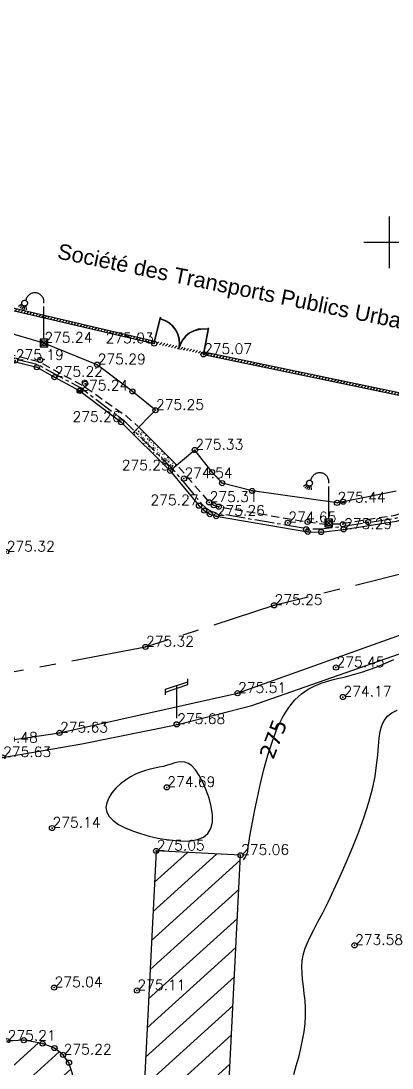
# Model space of a CAD drawing. Header units: millimetres. Extents: x 524954 to 526204, y 9523489 to 9524010.
# Drawn here: x 525464.2 to 525500.2, y 9523619.9 to 9523721.5 of the extents above; entities that cross this region are included whole.
import ezdxf
from ezdxf.enums import TextEntityAlignment as Align

# ---------------------------------------------------------------- set-up
doc = ezdxf.new("R2010")
doc.units = ezdxf.units.MM
doc.header["$PDMODE"] = 32
doc.header["$PDSIZE"] = 0.5
doc.linetypes.add('AXES2', pattern=[28.575, 19.05, -3.175, 3.175, -3.175])
doc.linetypes.add('CACHE2', pattern=[4.7625, 3.175, -1.5875])
for name, color, linetype in [('Axe_Route_Existante', 1, 'AXES2'), ('Bati', 6, 'Continuous'), ('Bati_H', 1, 'Continuous'), ('Bord_Route_Existante', 6, 'Continuous'), ('Caniveau', 5, 'CACHE2'), ('Carroyage(2)', 7, 'Continuous'), ('Cloture', 7, 'Continuous'), ('CN_02_00', 4, 'Continuous'), ('CN_05_00', 6, 'Continuous'), ('Cotation Courbes de niveau', 7, 'Continuous'), ('Murs', 1, 'Continuous'), ('Réseau_Electrique', 1, 'CACHE2'), ('TopoAlt', 3, 'Continuous'), ('TOPOJIS', 7, 'Continuous'), ('Toponomie', 7, 'CACHE2')]:
    doc.layers.add(name, color=color, linetype=linetype)
doc.layers.add('Bord_Route_Existante_POLY3D', color=6, linetype='Continuous', plot=False)
doc.layers.add('Trottoir', color=7, linetype='Continuous', true_color=0xff6666)
doc.styles.add('Simplex 1.0', font='Simplex.shx', dxfattribs={"width": 0.99, "height": 1})
doc.styles.get("Standard").update_dxf_attribs({"font": 'arial.ttf'})
doc.styles.add('Verdana 1.0', font='verdana.ttf', dxfattribs={"width": 0.99, "height": 1})
pattern_1 = [(124.29004622, (1.014315, 0.277555), (-15.293218087377, 22.30173716473923), [0.0905085, -31.69392165]), (176.565051177, (0.2734, 1.4903), (-1.448888739435, -0.388228567652), [0.094695, -4.64872149026]), (121.927513064, (0.17885, 1.496014), (-10.8425263371845, 17.28263934204195), [0.10269, -35.95975584045]), (126.250505507, (0.631744, 0.169275), (-4.8389203171242, 6.4679865618761), [0.1297425, -28.8400693737]), (43.4429286244, (0.21172, 0.96068), (13.6084047277852, 12.96384668075138), [0.11664, -40.82539219185]), (98.6598082541, (0.22912, 0.84592), (-0.3882285676543, 1.448888739434), [0.11607, -13.4670077072]), (43.0724869359, (0.83904, 1.70824), (16.1179536390994, 15.18919255559585), [0.0726255, -25.4273745]), (84.4439547804, (1.2538, 0.40807), (0.2842030364745, 4.7348947859612), [0.07305, -12.74295561798]), (137.905242923, (1.256676, 0.479656), (-4.0624631818282, 3.57020908299136), [0.086475, -30.28621009695]), (150, (1.2926, 0.6264), (-1.44888873943, -0.38822856765), [0.0544155, -2.06690484356]), (171.250505507, (1.131025, 1.543215), (-25.89981980446587, 3.93056409362894), [0.116805, -40.85269585125]), (60, (0.9734, 1.4876), (-0.38822856765, 1.44888873943), [0.084633, -2.03668734356]), (63.3664606634, (1.04099, 1.2846), (7.0363926348268, 14.3087098890701), [0.05142, -18.0109718682]), (49.6951535312, (1.11781, 1.03094), (11.7712874207194, 14.02450685250895), [0.067575, -23.6495074512]), (143.290163192, (0.422714, 1.609965), (-7.7366977959753, 5.69152942658283), [0.06918, -36.2419753107]), (87.2553283749, (0.785944, 0.848996), (1.60119268767716, 34.5931522410971), [0.11217, -39.2610442452]), (130.346175942, (0.79134, 0.96101), (-2.2253458747472, 2.50954891121583), [0.08988, -31.4458140624]), (130.016893478, (1.06139, 0.69732), (-2.2253458747352, 2.5095489112154), [0.13194, -24.6974780358]), (56.1859251657, (1.03597, 0.65945), (1.060660171784, 1.837117307093), [0.045405, -15.89981371905]), (78.434948823, (1.0232, 0.49226), (-0.388228567653, 1.448888739434), [0.0286695, -3.32543246625]), (146.185925166, (0.63713, 0.44636), (-1.8371173070985, 1.0606601717743), [0.090855, -15.85436371905]), (174.44395478, (0.67993, 0.61705), (-4.7348947859592, 0.2842030365075), [0.073053, -12.74295261798]), (34.7988763545, (0.392334, 0.69927), (14.38486186310108, 10.06606920187948), [0.050085, -39.8059057668]), (131.565051177, (0.5082, 1.0268), (-1.837117307086, 1.060660171782), [0.0286695, -3.32543246625]), (60, (0.6443, 1.196), (-0.38822856765, 1.44888873943), [0.0362775, -2.08504284356]), (71.309932474, (0.8487, 1.12684), (0.672431604126, 3.28600604652), [0.0308685, -5.3774584132]), (146.185925166, (0.60991, 1.45669), (-1.8371173070985, 1.0606601717743), [0.045465, -15.89975371905]), (15, (0.216, 1.2225), (-0.38822856765, 1.44888873943), [0.075, -1.425]), (161.309932474, (0.03296, 0.1739), (-3.28600604652, 0.672431604126), [0.092355, -5.3159719132]), (158.130102354, (-0.01632, 0.7048), (-5.123123353604, 1.73309177592), [0.106836, -7.393164]), (51.3843518158, (-0.178414, 0.66585), (4.63086925477394, 5.8995804889095), [0.1008255, -35.3004456636]), (151.73570459, (-0.18076, 0.988105), (-29.0056483458238, 15.52167400838734), [0.099864, -34.91798859]), (40.7099537808, (-0.21255, 1.33803), (2.5095489112126, 2.2253458747396), [0.13764, -44.81233219125]), (142.405356631, (0.18647, 0.29455), (-19.53585877371486, 14.9532679362278), [0.0915, -32.0099018385]), (60, (0.2564, 0.0833), (-0.38822856765, 1.44888873943), [0.0423165, -2.07900384355]), (168.434948823, (0.15775, 0.6497), (-1.448888739433, -0.388228567656), [0.0381525, -3.31594946625]), (182.471192291, (0.30467, 0.29967), (-7.632672264823, -0.492254098855), [0.11832, -13.71099668593]), (60, (0.0374, 1.0194), (-0.38822856765, 1.44888873943), [0.1060665, -2.01525384356])]

# ---------------------------------------------------------------- blocks, each defined once
blk = doc.blocks.new('TCPOINT M')
at = {"color": 0}
blk.add_point((0, 0), dxfattribs=at)
at = {"layer": 'TopoAlt', "style": 'Simplex 1.0', "width": 0.99}
blk.add_attdef('ALT', (0.15, 0.15), '', height=1, dxfattribs=at)
blk = doc.blocks.new('l006')
at = {"color": 0, "linetype": 'Continuous'}
for p, q in [((-0.374983, 0.374983), (0.374983, -0.374983)), ((0.374983, 0.374983), (-0.374983, -0.374983))]:
    blk.add_line(p, q, dxfattribs=at)
at = {"color": 0}
for points in [[(-2.13811, 3.780655), (-2.462092, 3.556373)], [(-2.076053, 3.680811), (-2.327604, 3.38372)], [(-1.982361, 3.616916), (-2.1506, 3.266515)], [(-1.881771, 3.595557), (-1.952051, 3.211468)], [(-1.751571, 3.624204), (-1.711147, 3.227417)], [(0, 0.374983), (0, 3.874983)]]:
    blk.add_lwpolyline(points, dxfattribs=at)
at = {"color": 0, "linetype": 'Continuous'}
blk.add_lwpolyline([(-0.374983, -0.374983), (0.374983, -0.374983), (0.374983, 0.374983), (-0.374983, 0.374983)], close=True, dxfattribs=at)
at = {"color": 0}
blk.add_circle((-1.875, 3.874983), 0.279508, dxfattribs=at)
blk.add_arc((-0.875, 3.999983), 0.883883, 351.869898, 171.869898, dxfattribs=at)
blk = doc.blocks.new('e004')
at = {"color": 0}
blk.add_line((0, 3.777478), (0, 0.25), dxfattribs=at)
for points in [[(-1.096503, 3.137365), (-1.096503, 3.412949), (1.096503, 4.142007), (1.096503, 4.417591)], [(-1.096503, 2.861781), (-1.096503, 3.137365), (1.096503, 3.866423), (1.096503, 4.142007)]]:
    blk.add_lwpolyline(points, dxfattribs=at)
blk.add_circle((0, 0), 0.25, dxfattribs=at)

msp = doc.modelspace()

# ---------------------------------------------------------------- hatches: boundary and pattern name
at = {"layer": 'Bati_H'}
h = msp.add_hatch(dxfattribs=at)
h.set_pattern_fill('_U', color=256, scale=2, angle=222.0999, style=0, pattern_type=0)
h.set_pattern_definition([(222.09989299, (0, 0), (1.3408504664, -1.4839541862), [])])
h.paths.add_polyline_path([(525468.52, 9523600.62), (525468.5, 9523607.65), (525473.28, 9523607.55), (525472.81, 9523597.93), (525483.35, 9523597.39), (525483.34, 9523597.4), (525485.53, 9523640.51), (525477.33, 9523640.93), (525476.09, 9523616.72), (525469.37, 9523617.1), (525469.29, 9523618.49), (525469.19, 9523619.3), (525468.86, 9523620.38), (525468.29, 9523621.14), (525467.45, 9523621.8), (525466.29, 9523622.24), (525464.46, 9523622.56), (525462.85, 9523622.47), (525461.31, 9523621.85), (525460.27, 9523621.01), (525459.59, 9523619.81), (525458.91, 9523616.93), (525452.58, 9523617.09), (525453.4, 9523634.08), (525445.11, 9523634.57), (525444.21, 9523614.08), (525443.42, 9523601.95)])
at = {"layer": 'Caniveau', "ltscale": 0.25}
h = msp.add_hatch(dxfattribs=at)
h.set_pattern_fill('HAIE', color=256, scale=1.5, angle=15, style=0)
h.set_pattern_definition(pattern_1)
h.paths.add_polyline_path([(525475.24, 9523681.65), (525475.03, 9523681.44), (525478.7, 9523677.82), (525478.93, 9523678.02), (525478.92, 9523678.02)])
h = msp.add_hatch(dxfattribs=at)
h.set_pattern_fill('HAIE', color=256, scale=1.5, angle=15, style=0)
h.set_pattern_definition(pattern_1)
h.paths.add_polyline_path([(525475.65, 9523682.07), (525475.24, 9523681.65), (525478.93, 9523678.02), (525479.35, 9523678.37), (525479.32, 9523678.41)])
at = {"layer": 'Murs'}
h = msp.add_hatch(dxfattribs=at)
h.set_pattern_fill('_U', color=256, scale=0.25, angle=45, style=0, pattern_type=0)
h.set_pattern_definition([(45, (0, 0), (-0.1767766952966, 0.1767766952966), [])])
h.paths.add_polyline_path([(525522.55, 9523687.8), (525522.64, 9523687.56), (525524.42, 9523688.13), (525534.44, 9523697.48), (525538.88, 9523701.58), (525556.93, 9523721.97), (525565.29, 9523745.04), (525568.29, 9523770.89), (525545.43, 9523933.53), (525528.84, 9523924.18), (525528.96, 9523923.96), (525545.23, 9523933.13), (525568.03, 9523770.89), (525565.05, 9523745.09), (525556.71, 9523722.1), (525538.7, 9523701.76), (525534.27, 9523697.66), (525524.29, 9523688.35)])
edge = h.paths.add_edge_path()
edge.add_arc((525513.31, 9523684.53), 4.99, 18.2796, 21.1532)
edge.add_line((525517.96, 9523686.33), (525517.82, 9523686.29))
edge.add_arc((525522.65, 9523687.53), 4.99, 194.4849, 197.358)
edge.add_line((525517.89, 9523686.05), (525518.05, 9523686.1))
h.paths.add_polyline_path([(525458.45, 9523694.79), (525458.4, 9523694.55), (525477.14, 9523690.17), (525481.93, 9523689.12), (525509.62, 9523683.35), (525511.52, 9523684.01), (525513.29, 9523684.58), (525513.22, 9523684.82), (525511.44, 9523684.25), (525509.6, 9523683.6), (525481.98, 9523689.36), (525477.2, 9523690.42), (525458.46, 9523694.79)])
h.paths.add_polyline_path([(525447.77, 9523696.95), (525447.83, 9523697.2), (525447.73, 9523697.22), (525442.34, 9523698.12), (525447.98, 9523746.85), (525452.97, 9523788.95), (525457.06, 9523821.5), (525456.81, 9523821.54), (525452.72, 9523788.98), (525447.73, 9523746.88), (525442.06, 9523697.91), (525447.68, 9523696.97)])

# ---------------------------------------------------------------- linework, layer by layer
at = {"layer": 'Axe_Route_Existante', "ltscale": 0.5, "flags": 128}
msp.add_lwpolyline([(524973.1, 9523802.49), (525007.26, 9523792.78), (525027.54, 9523787.36), (525056.13, 9523779.76), (525082.67, 9523773.1), (525107.55, 9523770.05), (525120.68, 9523770.14), (525151.78, 9523772.65), (525176.9, 9523773.89), (525199.32, 9523771.1), (525218.34, 9523765.26), (525227.19, 9523761.53), (525233.84, 9523758.09), (525246.47, 9523751.17), (525256.51, 9523745.53), (525267.01, 9523739.69), (525277.69, 9523733.7), (525288.85, 9523727.3), (525294.63, 9523724.02), (525301.93, 9523719.97), (525310.69, 9523715.33), (525328.32, 9523705.78), (525328.32, 9523705.78), (525337.32, 9523700.69), (525351.14, 9523692.7), (525363.7, 9523685.45), (525368.8, 9523682.63), (525375.47, 9523679.11), (525390.22, 9523670.47), (525400.9, 9523665.02), (525419.62, 9523658.46), (525435.37, 9523656.05), (525454.33, 9523656.63), (525476.29, 9523660.73), (525488.78, 9523664.77), (525501.86, 9523668.01), (525521.81, 9523675.31), (525541.12, 9523687.8), (525552.62, 9523697.71), (525562.35, 9523710.18), (525568.68, 9523722.57), (525575.06, 9523738.7), (525576.99, 9523751.05), (525577.8, 9523776.07), (525576.17, 9523799.52), (525574.18, 9523815.43), (525572.05, 9523834.2), (525569.92, 9523851.04), (525567.33, 9523868.19), (525565.58, 9523885.38), (525563.69, 9523903.22), (525561.36, 9523920.7), (525558.84, 9523938.16)], dxfattribs=at)
at = {"layer": 'Bati', "flags": 128}
msp.add_lwpolyline([(525468.52, 9523600.62), (525468.5, 9523607.65), (525473.28, 9523607.55), (525472.81, 9523597.93), (525483.35, 9523597.39), (525483.34, 9523597.4), (525485.53, 9523640.51), (525477.33, 9523640.93), (525476.09, 9523616.72), (525469.37, 9523617.1), (525469.29, 9523618.49), (525469.19, 9523619.3), (525468.86, 9523620.38), (525468.29, 9523621.14), (525467.45, 9523621.8), (525466.29, 9523622.24), (525464.46, 9523622.56), (525462.85, 9523622.47)], dxfattribs=at)
at = {"layer": 'Bord_Route_Existante', "flags": 128}
for points in [[(525461.11, 9523651.4), (525467.94, 9523652.39), (525485.24, 9523656.24), (525502.43, 9523662.39), (525506.85, 9523663.71), (525511.18, 9523665.19), (525516.21, 9523667.07), (525523.71, 9523670.19), (525544.56, 9523682.5), (525557.28, 9523693.07), (525562.76, 9523698.58), (525563.47, 9523699.32), (525564.29, 9523700.02), (525565.16, 9523700.51), (525583.86, 9523708.66), (525595.97, 9523713.77), (525607.52, 9523716.56), (525607.52, 9523716.56), (525607.52, 9523716.56), (525613.85, 9523717.66)], [(525461.81, 9523688.85), (525465.73, 9523687.87), (525467.44, 9523686.91), (525469.9, 9523685.58), (525473.92, 9523682.54), (525478.7, 9523677.82), (525481.49, 9523674.44), (525482, 9523673.96), (525482.54, 9523673.62), (525483.17, 9523673.42), (525492.06, 9523671.9), (525493.35, 9523671.88), (525495.54, 9523672.14), (525500.68, 9523672.93), (525513.26, 9523676.61), (525519.6, 9523679.85), (525521.94, 9523681.12), (525530.19, 9523685.93), (525538.33, 9523691.57), (525543.68, 9523696.62), (525549.94, 9523703.91)]]:
    msp.add_lwpolyline(points, dxfattribs=at)
at = {"layer": 'Bord_Route_Existante_POLY3D'}
for points in [[(525461.11, 9523651.4, 275.48), (525467.94, 9523652.39, 275.63), (525485.24, 9523656.24, 275.51), (525502.43, 9523662.39, 275.42), (525503.35, 9523662.64, 275.42), (525506.85, 9523663.71, 275.41), (525511.18, 9523665.19, 275.45), (525516.21, 9523667.07, 275.49), (525523.71, 9523670.19, 275.53), (525544.56, 9523682.5, 275.6), (525557.28, 9523693.07, 275.67), (525562.76, 9523698.58, 275.68), (525563.47, 9523699.32, 275.68), (525564.29, 9523700.02, 275.65), (525565.16, 9523700.51, 275.68), (525583.86, 9523708.66, 275.97), (525595.97, 9523713.77, 276.16), (525596.03, 9523713.77, 276.16), (525607.52, 9523716.56, 276.31), (525613.77, 9523717.58, 276.56), (525613.85, 9523717.66, 276.56)], [(525461.81, 9523688.85, 275.18), (525465.73, 9523687.87, 275.24), (525467.44, 9523686.91, 275.22), (525469.9, 9523685.58, 275.24), (525473.92, 9523682.54, 275.26), (525478.7, 9523677.82, 275.25), (525481.49, 9523674.44, 275.27), (525482, 9523673.96, 275.27), (525482.54, 9523673.62, 275.26), (525483.17, 9523673.42, 275.26), (525492.06, 9523671.9, 275.28), (525493.35, 9523671.88, 275.27), (525495.54, 9523672.14, 275.29), (525500.68, 9523672.93, 275.24)]]:
    msp.add_polyline3d(points, dxfattribs=at)
at = {"layer": 'Caniveau', "ltscale": 0.25, "flags": 128}
for points in [[(525495.46, 9523672.73), (525500.55, 9523673.52), (525513.04, 9523677.17), (525519.32, 9523680.38), (525521.64, 9523681.64), (525529.87, 9523686.43), (525537.95, 9523692.03), (525541.19, 9523695.09)], [(525458.22, 9523690.29), (525461.93, 9523689.44), (525465.95, 9523688.43), (525467.73, 9523687.43), (525470.23, 9523686.08), (525474.37, 9523683.18), (525474.37, 9523683.18), (525475.59, 9523682.12)], [(525479.52, 9523678.18), (525482.47, 9523674.76), (525482.93, 9523674.48), (525483.41, 9523674.34), (525492.04, 9523672.86), (525493.78, 9523672.64), (525495.13, 9523672.69)]]:
    msp.add_lwpolyline(points, dxfattribs=at)
at = {"layer": 'Caniveau', "color": 4, "linetype": 'AXES2', "ltscale": 0.1, "flags": 128}
for points in [[(525495.49, 9523672.43), (525495.5, 9523672.44), (525500.61, 9523673.23), (525513.15, 9523676.89), (525519.46, 9523680.12), (525521.79, 9523681.38), (525530.03, 9523686.18), (525538.14, 9523691.8), (525541.51, 9523694.98)], [(525458.32, 9523689.88), (525461.87, 9523689.14), (525465.84, 9523688.15), (525467.59, 9523687.17), (525470.07, 9523685.83), (525474.11, 9523682.77), (525478.92, 9523678.02), (525481.71, 9523674.64), (525482.18, 9523674.2), (525482.67, 9523673.9), (525483.24, 9523673.72), (525492.09, 9523672.2), (525493.34, 9523672.18), (525495.17, 9523672.4)]]:
    msp.add_lwpolyline(points, dxfattribs=at)
at = {"layer": 'Caniveau', "linetype": 'ByBlock', "ltscale": 0.25, "flags": 128}
msp.add_lwpolyline([(525475.65, 9523682.07), (525479.32, 9523678.41), (525479.35, 9523678.37)], dxfattribs=at)
at = {"layer": 'Carroyage(2)'}
for p, q in [((525500, 9523697.5), (525500, 9523702.5)), ((525497.5, 9523700), (525502.5, 9523700))]:
    msp.add_line(p, q, dxfattribs=at)
at = {"layer": 'Cloture', "flags": 128}
for points in [[(525458.4, 9523694.55), (525477.14, 9523690.17)], [(525458.45, 9523694.79), (525458.46, 9523694.79), (525477.2, 9523690.42), (525477.2, 9523690.42)], [(525477.1, 9523690.18), (525477.74, 9523692.73)], [(525477.14, 9523690.17), (525477.78, 9523692.72)], [(525481.93, 9523689.12), (525482.42, 9523691.69)], [(525481.97, 9523689.11), (525482.46, 9523691.68)], [(525481.93, 9523689.12), (525509.62, 9523683.35), (525511.52, 9523684.01), (525513.29, 9523684.58)], [(525481.98, 9523689.36), (525481.98, 9523689.36), (525509.6, 9523683.6), (525511.44, 9523684.25), (525513.22, 9523684.82)]]:
    msp.add_lwpolyline(points, dxfattribs=at)
at = {"layer": 'Cloture'}
for centre, radius, start, end in [((525477.14, 9523690.17), 2.45, 347.5496, 75.8472), ((525477.14, 9523690.17), 2.49, 347.5496, 75.8472), ((525481.93, 9523689.12), 2.49, 79.2521, 167.5496), ((525481.93, 9523689.12), 2.45, 79.2521, 167.5496)]:
    msp.add_arc(centre, radius, start, end, dxfattribs=at)
at = {"layer": 'CN_02_00', "elevation": 274, "flags": 128}
msp.add_lwpolyline([(525490.69, 9523619.23), (525490.94, 9523620.08), (525491.18, 9523620.93), (525491.39, 9523621.76), (525491.56, 9523622.58), (525491.7, 9523623.38), (525491.8, 9523624.17), (525491.85, 9523624.93), (525491.84, 9523625.68), (525491.79, 9523626.41), (525491.72, 9523627.11), (525491.64, 9523627.79), (525491.56, 9523628.45), (525491.5, 9523629.08), (525491.48, 9523629.69), (525491.52, 9523630.27), (525491.61, 9523630.83), (525491.77, 9523631.39), (525492, 9523631.96), (525492.29, 9523632.58), (525492.64, 9523633.27), (525493.05, 9523634.05), (525493.51, 9523634.94), (525494.03, 9523635.97), (525494.6, 9523637.16), (525495.21, 9523638.47), (525495.83, 9523639.86), (525496.43, 9523641.32), (525497.01, 9523642.79), (525497.53, 9523644.25), (525497.98, 9523645.65), (525498.34, 9523646.97), (525498.59, 9523648.17), (525498.75, 9523649.26), (525498.85, 9523650.23), (525498.93, 9523651.09), (525499, 9523651.86), (525499.09, 9523652.52), (525499.24, 9523653.1), (525499.48, 9523653.59), (525499.81, 9523654), (525500.24, 9523654.34), (525500.74, 9523654.6)], dxfattribs=at)
at = {"layer": 'CN_05_00', "elevation": 275, "flags": 128}
msp.add_lwpolyline([(525485.81, 9523640.07), (525485.96, 9523640.31), (525486.1, 9523640.55), (525486.18, 9523640.71), (525486.22, 9523640.83), (525486.24, 9523640.92), (525486.25, 9523641.01), (525486.26, 9523641.12), (525486.28, 9523641.29), (525486.31, 9523641.54), (525486.36, 9523641.89), (525486.44, 9523642.38), (525486.55, 9523643.03), (525486.71, 9523643.88), (525486.91, 9523644.92), (525487.16, 9523646.13), (525487.45, 9523647.46), (525487.79, 9523648.85), (525488.18, 9523650.24), (525488.62, 9523651.59), (525489.1, 9523652.84), (525489.63, 9523653.95), (525490.21, 9523654.86), (525490.81, 9523655.6), (525491.45, 9523656.18), (525492.09, 9523656.62), (525492.73, 9523656.96), (525493.37, 9523657.21), (525493.98, 9523657.41), (525494.55, 9523657.56), (525495.09, 9523657.69), (525495.59, 9523657.81), (525496.06, 9523657.93), (525496.51, 9523658.05), (525496.96, 9523658.17), (525497.4, 9523658.31), (525497.86, 9523658.46), (525498.34, 9523658.64), (525498.85, 9523658.84), (525499.37, 9523659.06), (525499.9, 9523659.29), (525500.43, 9523659.51)], dxfattribs=at)
msp.add_lwpolyline([(525472.76, 9523644.26), (525473.15, 9523643.87), (525473.68, 9523643.5), (525474.31, 9523643.17), (525475.02, 9523642.87), (525475.81, 9523642.61), (525476.64, 9523642.38), (525477.49, 9523642.18), (525478.34, 9523642.03), (525479.17, 9523641.93), (525479.97, 9523641.89), (525480.7, 9523641.92), (525481.36, 9523642.05), (525481.92, 9523642.28), (525482.35, 9523642.63), (525482.65, 9523643.11), (525482.79, 9523643.72), (525482.79, 9523644.44), (525482.68, 9523645.23), (525482.47, 9523646.04), (525482.19, 9523646.84), (525481.86, 9523647.59), (525481.51, 9523648.26), (525481.14, 9523648.8), (525480.8, 9523649.19), (525480.46, 9523649.43), (525480.13, 9523649.56), (525479.8, 9523649.59), (525479.47, 9523649.55), (525479.14, 9523649.47), (525478.79, 9523649.35), (525478.42, 9523649.24), (525478.03, 9523649.14), (525477.62, 9523649.05), (525477.2, 9523648.96), (525476.75, 9523648.86), (525476.29, 9523648.74), (525475.82, 9523648.59), (525475.33, 9523648.38), (525474.84, 9523648.13), (525474.34, 9523647.8), (525473.86, 9523647.43), (525473.41, 9523647.01), (525473.02, 9523646.56), (525472.72, 9523646.09), (525472.52, 9523645.61), (525472.44, 9523645.14), (525472.52, 9523644.69), (525472.76, 9523644.26)], close=True, dxfattribs=at)
at = {"layer": 'Trottoir', "flags": 128}
for points in [[(525462.41, 9523650), (525470.11, 9523651.33), (525479.57, 9523653.25), (525486.61, 9523655.06), (525504.2, 9523661.18), (525504.2, 9523661.18), (525511.78, 9523663.64), (525516.46, 9523665.41), (525519.51, 9523666.54), (525524.49, 9523668.73), (525545.54, 9523681.17), (525549.27, 9523684.2), (525551.96, 9523686.55), (525562.25, 9523695.65), (525563.96, 9523697.4), (525564.63, 9523698.1), (525565.26, 9523698.64), (525565.91, 9523699.01), (525584.52, 9523707.11), (525584.58, 9523707.14), (525596.62, 9523712.22), (525596.03, 9523713.77)], [(525466.42, 9523690.22), (525458.68, 9523692.48), (525458.23, 9523690.29)], [(525477.26, 9523683.7), (525475.02, 9523685.53), (525471.6, 9523688.12), (525466.42, 9523690.22)], [(525477.26, 9523683.7), (525475.03, 9523681.44)], [(525481.08, 9523679.84), (525478.7, 9523677.82)], [(525500.66, 9523675.85), (525495.49, 9523674.82), (525494.9, 9523674.71), (525486.65, 9523675.87), (525483.73, 9523676.63), (525482.76, 9523677.7), (525481.08, 9523679.84)]]:
    msp.add_lwpolyline(points, dxfattribs=at)

# ---------------------------------------------------------------- block references
at = {"layer": 'Réseau_Electrique'}
for name, p in [('l006', (525466.42, 9523690.22, 276.42)), ('l006', (525494.1, 9523672.75)), ('e004', (525479.32, 9523653.21))]:
    msp.add_blockref(name, p, dxfattribs=at)
at = {"layer": 'TOPOJIS'}
ref = msp.add_blockref('TCPOINT M', (525466.42, 9523690.22, 275.24), dxfattribs=at)
ref.add_attrib('ALT', '275.24', (525466.47, 9523690.27, 275.24), dxfattribs={"layer": 'TopoAlt', "height": 1, "style": 'Simplex 1.0', "width": 0.99})
ref = msp.add_blockref('TCPOINT M', (525477.14, 9523690.17, 275.03), dxfattribs=at)
ref.add_attrib('ALT', '275.03', dxfattribs={"layer": 'TopoAlt', "height": 1, "style": 'Simplex 1.0', "width": 0.99}).set_placement((525477.09, 9523690.22, 275.03), align=Align.RIGHT)
ref = msp.add_blockref('TCPOINT M', (525463.64, 9523688.53, 275.19), dxfattribs=at)
ref.add_attrib('ALT', '275.19', (525463.69, 9523688.58, 275.19), dxfattribs={"layer": 'TopoAlt', "height": 1, "style": 'Simplex 1.0', "width": 0.99})
ref = msp.add_blockref('TCPOINT M', (525481.93, 9523689.12, 275.07), dxfattribs=at)
ref.add_attrib('ALT', '275.07', (525481.98, 9523689.17, 275.07), dxfattribs={"layer": 'TopoAlt', "height": 1, "style": 'Simplex 1.0', "width": 0.99})
for p in [(525466.05, 9523688.58, 275.2), (525465.73, 9523687.87, 275.24), (525470.43, 9523686.27, 275.24), (525469.99, 9523685.65, 275.25), (525475.02, 9523685.53, 275.27), (525482.76, 9523677.7, 275.38), (525483.73, 9523676.63, 275.38), (525486.65, 9523675.87, 275.41), (525482, 9523673.96, 275.27), (525482.93, 9523674.48, 275.32), (525483.41, 9523674.34, 275.32), (525495.49, 9523674.82, 275.33), (525482.54, 9523673.62, 275.26), (525491.9, 9523672.14, 275.41), (525492.04, 9523672.86, 275.41), (525492.06, 9523671.9, 275.28), (525493.35, 9523671.88, 275.27), (525494.1, 9523672.75, 275.42), (525495.46, 9523672.63, 275.28), (525497.92, 9523672.84, 274.79), (525464.46, 9523622.56, 275.22), (525466.29, 9523622.24, 275.21), (525467.45, 9523621.8, 275.24), (525468.86, 9523620.38, 275.19)]:
    msp.add_blockref('TCPOINT M', p, dxfattribs=at)
ref = msp.add_blockref('TCPOINT M', (525471.6, 9523688.12, 275.29), dxfattribs=at)
ref.add_attrib('ALT', '275.29', (525471.65, 9523688.17, 275.29), dxfattribs={"layer": 'TopoAlt', "height": 1, "style": 'Simplex 1.0', "width": 0.99})
ref = msp.add_blockref('TCPOINT M', (525467.44, 9523686.91, 275.22), dxfattribs=at)
ref.add_attrib('ALT', '275.22', (525467.49, 9523686.96, 275.22), dxfattribs={"layer": 'TopoAlt', "height": 1, "style": 'Simplex 1.0', "width": 0.99})
ref = msp.add_blockref('TCPOINT M', (525469.9, 9523685.58, 275.24), dxfattribs=at)
ref.add_attrib('ALT', '275.24', (525469.95, 9523685.63, 275.24), dxfattribs={"layer": 'TopoAlt', "height": 1, "style": 'Simplex 1.0', "width": 0.99})
ref = msp.add_blockref('TCPOINT M', (525477.26, 9523683.7, 275.25), dxfattribs=at)
ref.add_attrib('ALT', '275.25', (525477.31, 9523683.75, 275.25), dxfattribs={"layer": 'TopoAlt', "height": 1, "style": 'Simplex 1.0', "width": 0.99})
ref = msp.add_blockref('TCPOINT M', (525473.92, 9523682.54, 275.26), dxfattribs=at)
ref.add_attrib('ALT', '275.26', dxfattribs={"layer": 'TopoAlt', "height": 1, "style": 'Simplex 1.0', "width": 0.99}).set_placement((525473.87, 9523682.59, 275.26), align=Align.RIGHT)
ref = msp.add_blockref('TCPOINT M', (525481.08, 9523679.84, 275.33), dxfattribs=at)
ref.add_attrib('ALT', '275.33', (525481.13, 9523679.89, 275.33), dxfattribs={"layer": 'TopoAlt', "height": 1, "style": 'Simplex 1.0', "width": 0.99})
ref = msp.add_blockref('TCPOINT M', (525478.7, 9523677.82, 275.25), dxfattribs=at)
ref.add_attrib('ALT', '275.25', dxfattribs={"layer": 'TopoAlt', "height": 1, "style": 'Simplex 1.0', "width": 0.99}).set_placement((525478.65, 9523677.87, 275.25), align=Align.RIGHT)
ref = msp.add_blockref('TCPOINT M', (525480.03, 9523677.07, 274.54), dxfattribs=at)
ref.add_attrib('ALT', '274.54', (525480.08, 9523677.12, 274.54), dxfattribs={"layer": 'TopoAlt', "height": 1, "style": 'Simplex 1.0', "width": 0.99})
ref = msp.add_blockref('TCPOINT M', (525481.49, 9523674.44, 275.27), dxfattribs=at)
ref.add_attrib('ALT', '275.27', dxfattribs={"layer": 'TopoAlt', "height": 1, "style": 'Simplex 1.0', "width": 0.99}).set_placement((525481.44, 9523674.49, 275.27), align=Align.RIGHT)
ref = msp.add_blockref('TCPOINT M', (525482.47, 9523674.76, 275.31), dxfattribs=at)
ref.add_attrib('ALT', '275.31', (525482.52, 9523674.81, 275.31), dxfattribs={"layer": 'TopoAlt', "height": 1, "style": 'Simplex 1.0', "width": 0.99})
ref = msp.add_blockref('TCPOINT M', (525494.9, 9523674.71, 275.44), dxfattribs=at)
ref.add_attrib('ALT', '275.44', (525494.95, 9523674.76, 275.44), dxfattribs={"layer": 'TopoAlt', "height": 1, "style": 'Simplex 1.0', "width": 0.99})
ref = msp.add_blockref('TCPOINT M', (525483.17, 9523673.42, 275.26), dxfattribs=at)
ref.add_attrib('ALT', '275.26', (525483.22, 9523673.47, 275.26), dxfattribs={"layer": 'TopoAlt', "height": 1, "style": 'Simplex 1.0', "width": 0.99})
ref = msp.add_blockref('TCPOINT M', (525490.12, 9523672.78, 274.65), dxfattribs=at)
ref.add_attrib('ALT', '274.65', (525490.17, 9523672.83, 274.65), dxfattribs={"layer": 'TopoAlt', "height": 1, "style": 'Simplex 1.0', "width": 0.99})
ref = msp.add_blockref('TCPOINT M', (525495.54, 9523672.14, 275.29), dxfattribs=at)
ref.add_attrib('ALT', '275.29', (525495.59, 9523672.19, 275.29), dxfattribs={"layer": 'TopoAlt', "height": 1, "style": 'Simplex 1.0', "width": 0.99})
ref = msp.add_blockref('TCPOINT M', (525462.76, 9523669.95, 275.32), dxfattribs=at)
ref.add_attrib('ALT', '275.32', (525462.81, 9523670, 275.32), dxfattribs={"layer": 'TopoAlt', "height": 1, "style": 'Simplex 1.0', "width": 0.99})
ref = msp.add_blockref('TCPOINT M', (525488.78, 9523664.77, 275.25), dxfattribs=at)
ref.add_attrib('ALT', '275.25', (525488.83, 9523664.82, 275.25), dxfattribs={"layer": 'TopoAlt', "height": 1, "style": 'Simplex 1.0', "width": 0.99})
ref = msp.add_blockref('TCPOINT M', (525476.29, 9523660.73, 275.32), dxfattribs=at)
ref.add_attrib('ALT', '275.32', (525476.34, 9523660.78, 275.32), dxfattribs={"layer": 'TopoAlt', "height": 1, "style": 'Simplex 1.0', "width": 0.99})
ref = msp.add_blockref('TCPOINT M', (525494.8, 9523658.73, 275.45), dxfattribs=at)
ref.add_attrib('ALT', '275.45', (525494.85, 9523658.78, 275.45), dxfattribs={"layer": 'TopoAlt', "height": 1, "style": 'Simplex 1.0', "width": 0.99})
ref = msp.add_blockref('TCPOINT M', (525485.24, 9523656.24, 275.51), dxfattribs=at)
ref.add_attrib('ALT', '275.51', (525485.29, 9523656.29, 275.51), dxfattribs={"layer": 'TopoAlt', "height": 1, "style": 'Simplex 1.0', "width": 0.99})
ref = msp.add_blockref('TCPOINT M', (525495.48, 9523655.87, 274.17), dxfattribs=at)
ref.add_attrib('ALT', '274.17', (525495.53, 9523655.92, 274.17), dxfattribs={"layer": 'TopoAlt', "height": 1, "style": 'Simplex 1.0', "width": 0.99})
ref = msp.add_blockref('TCPOINT M', (525479.32, 9523653.21, 275.68), dxfattribs=at)
ref.add_attrib('ALT', '275.68', (525479.37, 9523653.26, 275.68), dxfattribs={"layer": 'TopoAlt', "height": 1, "style": 'Simplex 1.0', "width": 0.99})
ref = msp.add_blockref('TCPOINT M', (525467.94, 9523652.39, 275.63), dxfattribs=at)
ref.add_attrib('ALT', '275.63', (525467.99, 9523652.44, 275.63), dxfattribs={"layer": 'TopoAlt', "height": 1, "style": 'Simplex 1.0', "width": 0.99})
ref = msp.add_blockref('TCPOINT M', (525461.11, 9523651.4, 275.48), dxfattribs=at)
ref.add_attrib('ALT', '275.48', (525461.16, 9523651.45, 275.48), dxfattribs={"layer": 'TopoAlt', "height": 1, "style": 'Simplex 1.0', "width": 0.99})
ref = msp.add_blockref('TCPOINT M', (525462.41, 9523650, 275.63), dxfattribs=at)
ref.add_attrib('ALT', '275.63', (525462.46, 9523650.05, 275.63), dxfattribs={"layer": 'TopoAlt', "height": 1, "style": 'Simplex 1.0', "width": 0.99})
ref = msp.add_blockref('TCPOINT M', (525478.36, 9523647.1, 274.69), dxfattribs=at)
ref.add_attrib('ALT', '274.69', (525478.41, 9523647.15, 274.69), dxfattribs={"layer": 'TopoAlt', "height": 1, "style": 'Simplex 1.0', "width": 0.99})
ref = msp.add_blockref('TCPOINT M', (525467.21, 9523643.15, 275.14), dxfattribs=at)
ref.add_attrib('ALT', '275.14', (525467.26, 9523643.2, 275.14), dxfattribs={"layer": 'TopoAlt', "height": 1, "style": 'Simplex 1.0', "width": 0.99})
ref = msp.add_blockref('TCPOINT M', (525477.33, 9523640.93, 275.05), dxfattribs=at)
ref.add_attrib('ALT', '275.05', (525477.38, 9523640.98, 275.05), dxfattribs={"layer": 'TopoAlt', "height": 1, "style": 'Simplex 1.0', "width": 0.99})
ref = msp.add_blockref('TCPOINT M', (525485.53, 9523640.51, 275.06), dxfattribs=at)
ref.add_attrib('ALT', '275.06', (525485.58, 9523640.56, 275.06), dxfattribs={"layer": 'TopoAlt', "height": 1, "style": 'Simplex 1.0', "width": 0.99})
ref = msp.add_blockref('TCPOINT M', (525496.6, 9523631.77, 273.58), dxfattribs=at)
ref.add_attrib('ALT', '273.58', (525496.65, 9523631.82, 273.58), dxfattribs={"layer": 'TopoAlt', "height": 1, "style": 'Simplex 1.0', "width": 0.99})
ref = msp.add_blockref('TCPOINT M', (525467.41, 9523627.67, 275.04), dxfattribs=at)
ref.add_attrib('ALT', '275.04', (525467.46, 9523627.72, 275.04), dxfattribs={"layer": 'TopoAlt', "height": 1, "style": 'Simplex 1.0', "width": 0.99})
ref = msp.add_blockref('TCPOINT M', (525475.46, 9523627.38, 275.11), dxfattribs=at)
ref.add_attrib('ALT', '275.11', (525475.51, 9523627.43, 275.11), dxfattribs={"layer": 'TopoAlt', "height": 1, "style": 'Simplex 1.0', "width": 0.99})
ref = msp.add_blockref('TCPOINT M', (525462.85, 9523622.47, 275.21), dxfattribs=at)
ref.add_attrib('ALT', '275.21', (525462.9, 9523622.52, 275.21), dxfattribs={"layer": 'TopoAlt', "height": 1, "style": 'Simplex 1.0', "width": 0.99})
ref = msp.add_blockref('TCPOINT M', (525468.29, 9523621.14, 275.22), dxfattribs=at)
ref.add_attrib('ALT', '275.22', (525468.34, 9523621.19, 275.22), dxfattribs={"layer": 'TopoAlt', "height": 1, "style": 'Simplex 1.0', "width": 0.99})

# ---------------------------------------------------------------- texts
at = {"layer": 'Cotation Courbes de niveau', "style": 'Verdana 1.0', "width": 0.99}
msp.add_text('275', height=1.5, rotation=68.9129, dxfattribs=at).set_placement((525488.7, 9523651.8, 275), align=Align.MIDDLE_CENTER)
at = {"layer": 'Toponomie', "insert": (525464.92, 9523700.53), "char_height": 1.5, "width": 42.683, "attachment_point": 1, "rotation": 348.4363}
msp.add_mtext('\\pi3.0852;Société des Transports Publics Urbains', dxfattribs=at)

doc.saveas('drawing.dxf')
